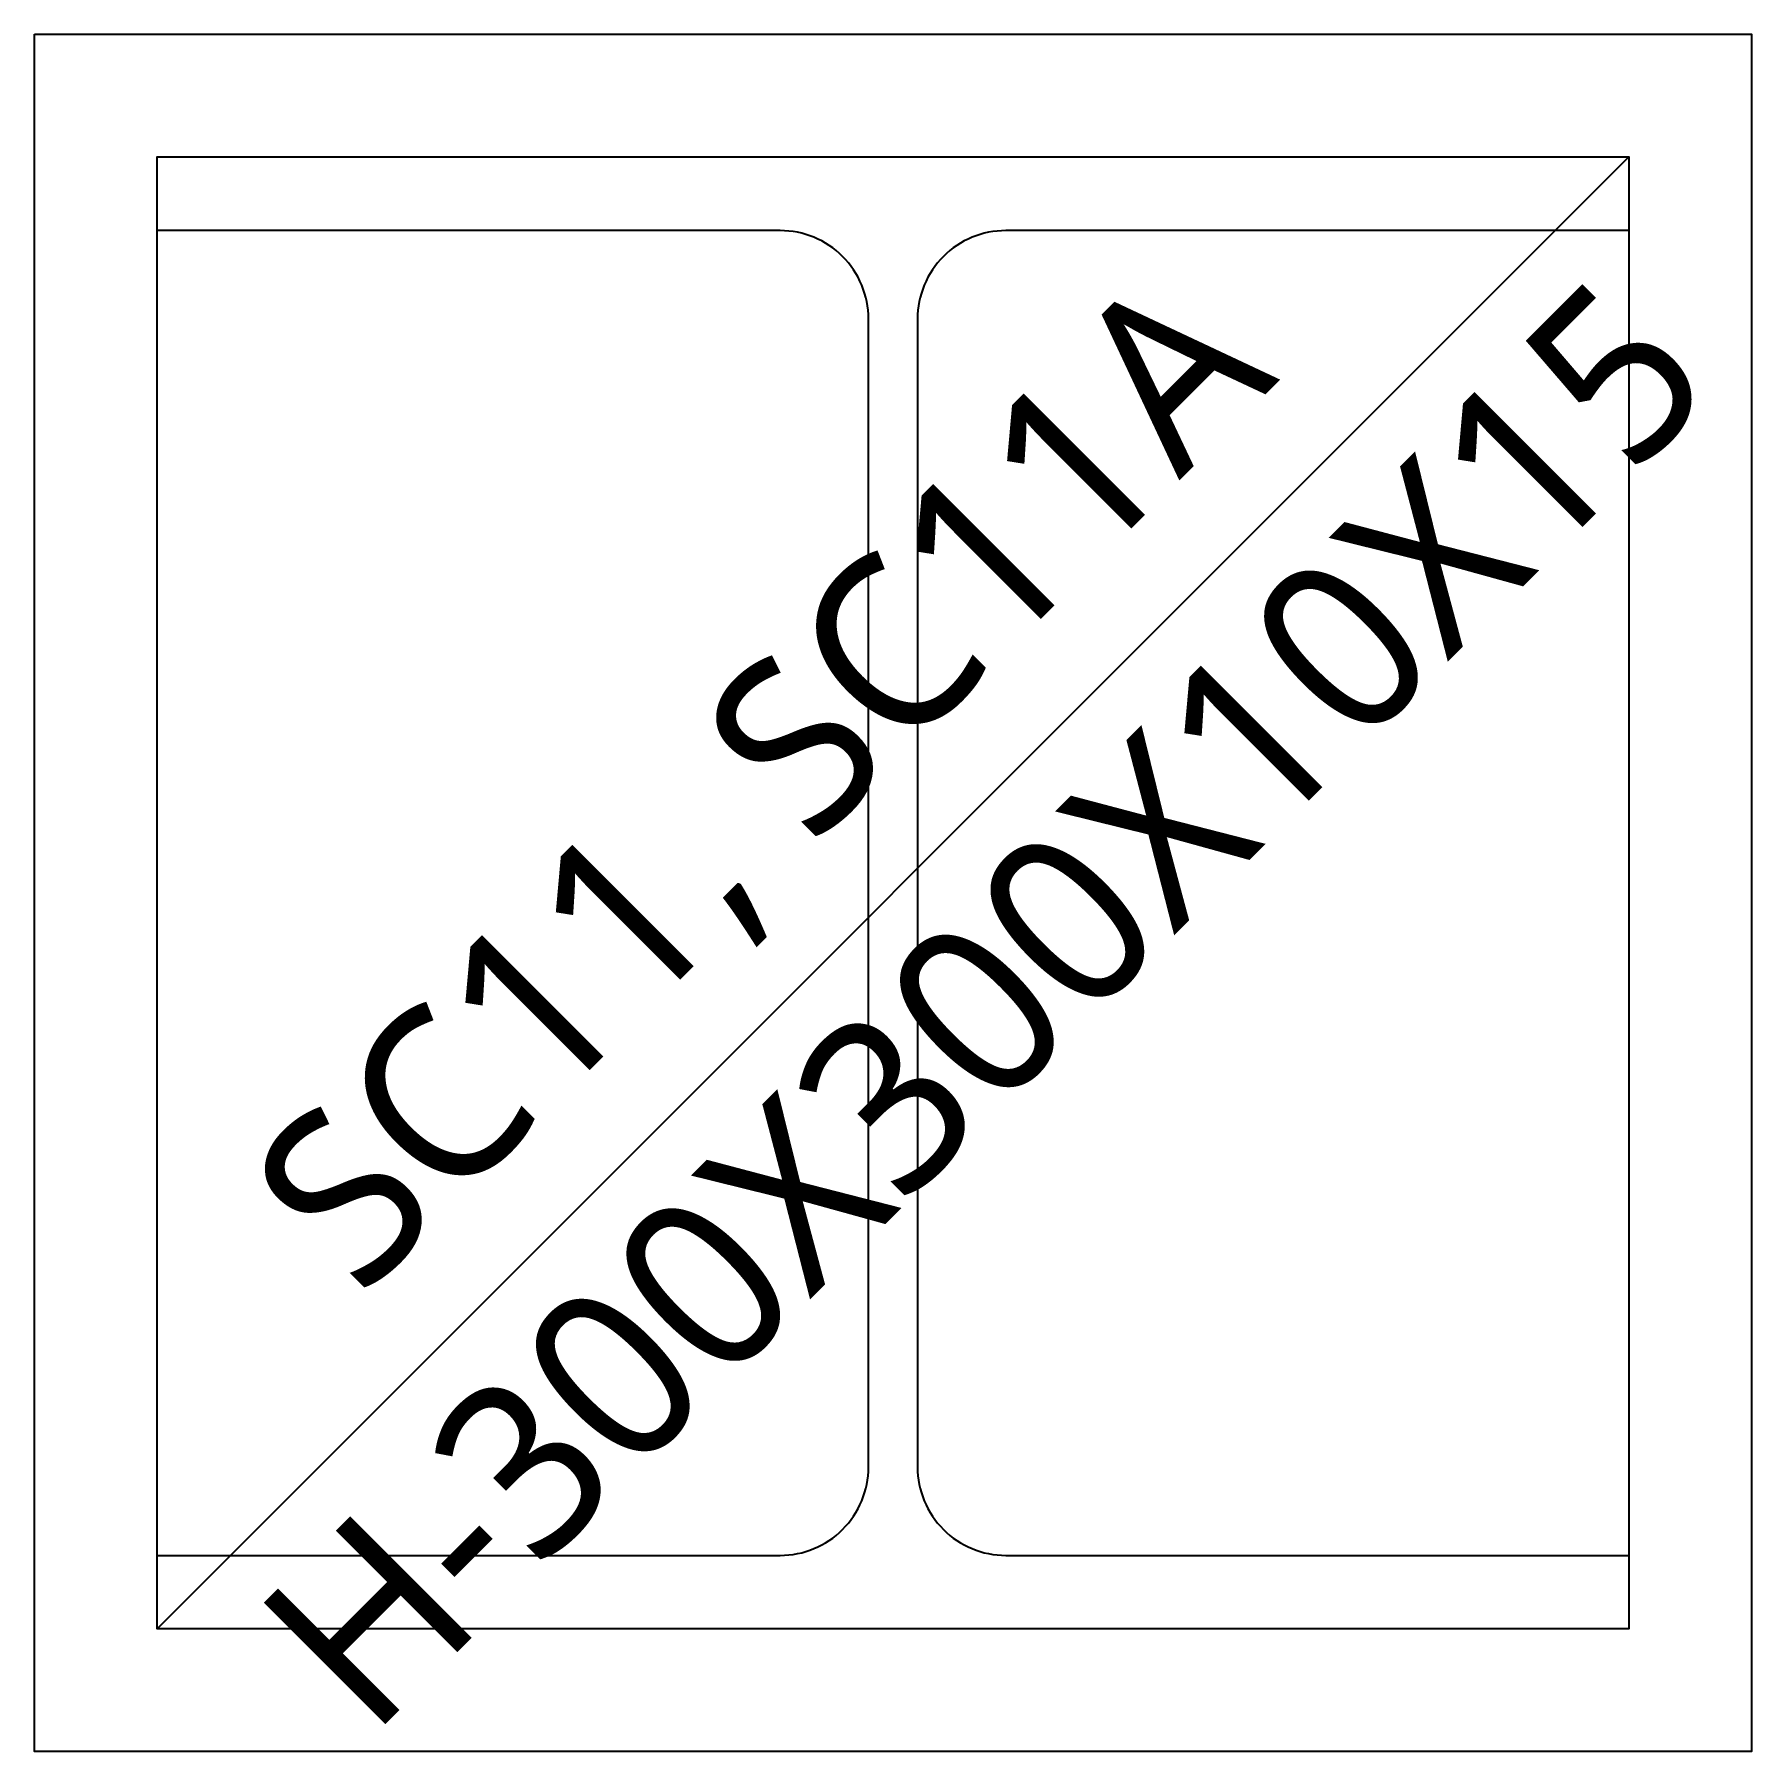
# Model space of a CAD drawing. Header units: millimetres. Extents: x -168200 to 504600, y -244718 to -125918.
# Drawn here: x -110175 to -109825, y -188992.7 to -188642.7 of the extents above; entities that cross this region are included whole.
import ezdxf
from ezdxf.enums import TextEntityAlignment as Align

# ---------------------------------------------------------------- set-up
doc = ezdxf.new("R2010")
doc.units = ezdxf.units.MM
doc.layers.add('arch', color=8, linetype='Continuous')
doc.styles.add('스타일1', font='malgun.ttf')

# ---------------------------------------------------------------- blocks, each defined once
blk = doc.blocks.new('S-SC11A')
at = {"color": 0}
blk.add_line((-150, -150), (150, 150), dxfattribs=at)
for points in [[(-175, 175), (175, 175), (175, -175), (-175, -175)], [(-150, 150), (150, 150), (150, -150), (-150, -150)]]:
    blk.add_lwpolyline(points, close=True, dxfattribs=at)
blk.add_lwpolyline([(-150, -150), (-150, -135), (-23, -135, 0.414214), (-5, -117), (-5, 117, 0.414214), (-23, 135), (-150, 135), (-150, 150), (150, 150), (150, 135), (23, 135, 0.414214), (5, 117), (5, -117, 0.414214), (23, -135), (150, -135), (150, -150)], format="xyb", close=True, dxfattribs=at)
at = {"color": 0, "style": '스타일1'}
blk.add_text('H-300X300X10X15', height=35, rotation=45, dxfattribs=at).set_placement((18.67, -22.5), align=Align.MIDDLE_CENTER)
blk.add_text('SC11, SC11A', height=35, rotation=45, dxfattribs=at).set_placement((-108.55, -82.87))
blk = doc.blocks.new('pit건축기초')
at = {"layer": 'arch'}
blk.add_blockref('S-SC11A', (-359875.24, -106388.14), dxfattribs=at)

msp = doc.modelspace()

# ---------------------------------------------------------------- block references
msp.add_blockref('pit건축기초', (249875.24, -82429.58))

doc.saveas('drawing.dxf')
